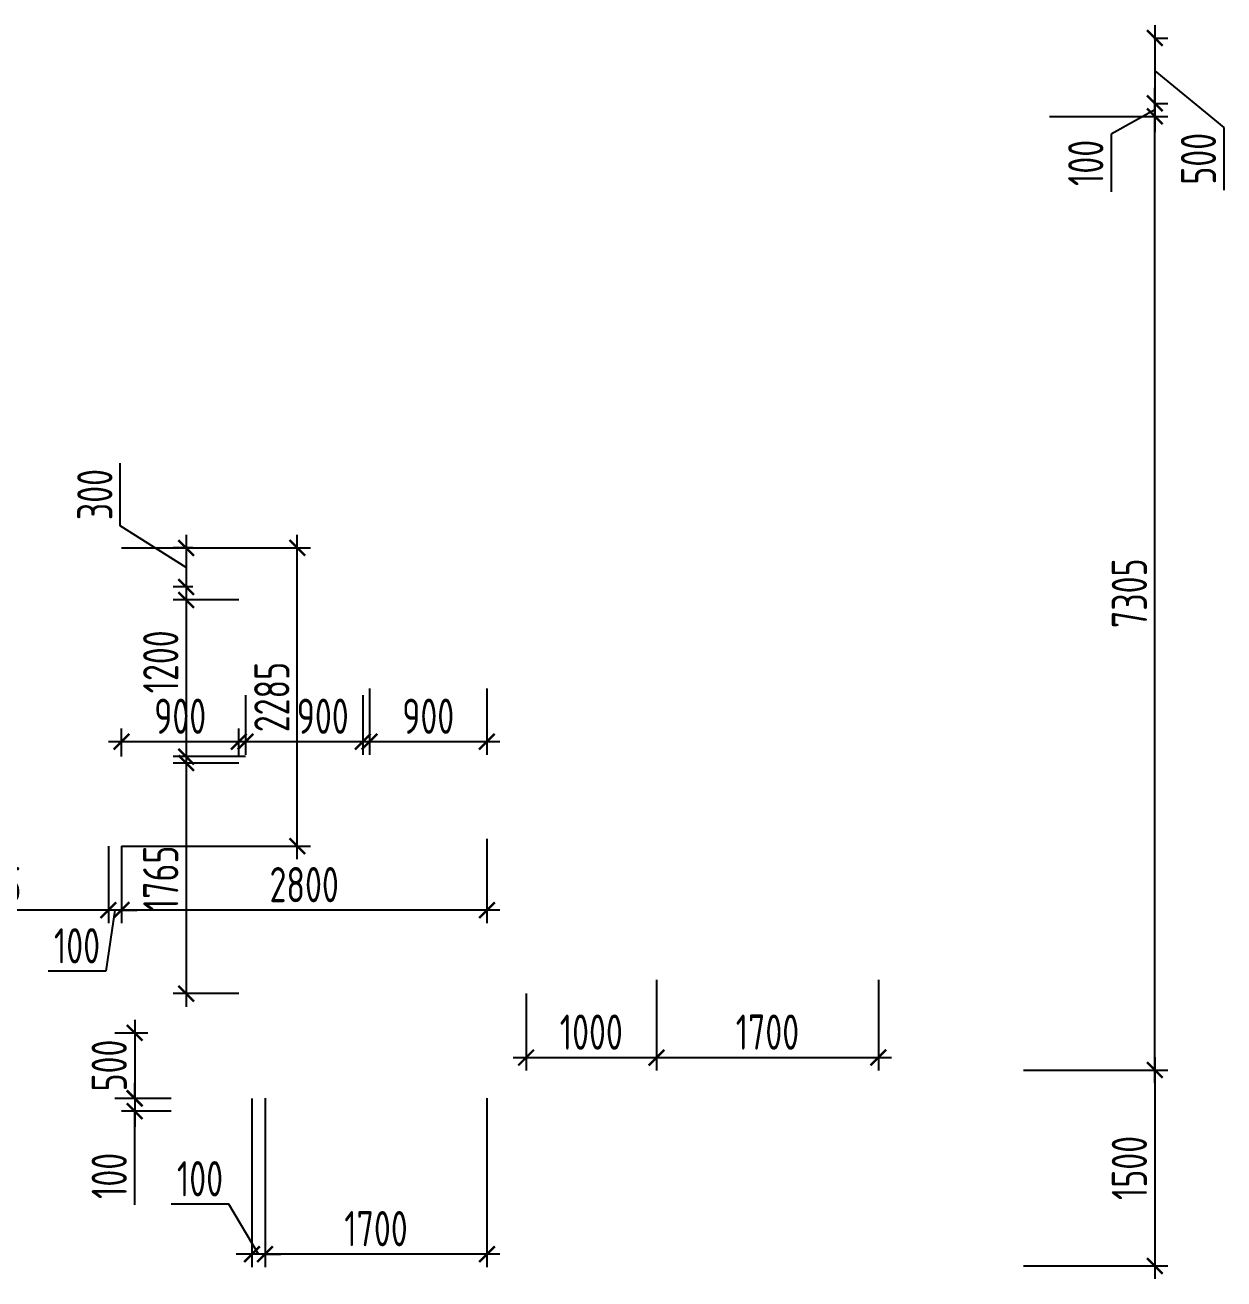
# Model space of a CAD drawing. Header units: millimetres. Extents: x -350007 to 536090, y -888 to 198380.
# Drawn here: x 242837 to 252022, y 72980 to 82586 of the extents above; entities that cross this region are included whole.
import ezdxf

# ---------------------------------------------------------------- set-up
doc = ezdxf.new("R2010")
doc.units = ezdxf.units.MM
doc.layers.add('АР_Размеры нов.', color=15, linetype='Continuous', lineweight=0)
doc.styles.add('ISOCPEUR', font='isocpeur.ttf', dxfattribs={"width": 0.7})
doc.dimstyles.new('R_100', dxfattribs={"dimtxt": 270, "dimasz": 120, "dimexe": 100, "dimexo": 0, "dimgap": 60, "dimtad": 1, "dimdec": 0, "dimrnd": 5, "dimzin": 0, "dimdsep": 46, "dimtxsty": 'ISOCPEUR', "dimblk": 'ARCHTICK', "dimcen": 0, "dimdle": 100, "dimclrd": 256, "dimclre": 256, "dimclrt": 256, "dimadec": 0, "dimazin": 0, "dimtfac": 2, "dimtdec": 0, "dimtofl": 0, "dimtmove": 1, "dimatfit": 3, "dimfxl": 1, "dimtvp": 3, "dimtolj": 1, "dimtzin": 0, "dimarcsym": 0})

# ---------------------------------------------------------------- blocks, each defined once
blk = doc.blocks.new('_ArchTick')
at = {"color": 0, "linetype": 'ByBlock', "const_width": 0.15}
blk.add_lwpolyline([(-0.5, -0.5), (0.5, 0.5)], dxfattribs=at)
blk = doc.blocks.new('*D2647')
at = {"layer": 'Defpoints', "color": 0, "ltscale": 100, "transparency": 16777216}
for p in [(250485.6, 74580.2), (250485.6, 73080.2), (251492.8, 73080.2)]:
    blk.add_point(p, dxfattribs=at)
at = {"layer": 'АР_Размеры нов.', "lineweight": -2, "ltscale": 100, "transparency": 16777216}
for p, q in [((251492.8, 74680.2), (251492.8, 72980.2)), ((250485.6, 74580.2), (251592.8, 74580.2)), ((250485.6, 73080.2), (251592.8, 73080.2))]:
    blk.add_line(p, q, dxfattribs=at)
at = {"layer": 'АР_Размеры нов.', "lineweight": -2, "ltscale": 100, "transparency": 16777216, "xscale": 120, "yscale": 120, "zscale": 120}
for p, rotation in [((251492.8, 74580.2), 90), ((251492.8, 73080.2), 270)]:
    blk.add_blockref('_ArchTick', p, dxfattribs=dict(at, rotation=rotation))
at = {"layer": 'АР_Размеры нов.', "ltscale": 100, "transparency": 16777216, "insert": (251297.8, 73830.2), "char_height": 270, "attachment_point": 5, "rotation": 90, "style": 'ISOCPEUR'}
blk.add_mtext('\\A1;1500', dxfattribs=at)
blk = doc.blocks.new('*D1775')
at = {"layer": 'Defpoints', "color": 0, "ltscale": 100, "transparency": 16777216}
for p in [(247674.7, 75271.6), (249374.7, 75271.6), (249374.7, 74676)]:
    blk.add_point(p, dxfattribs=at)
at = {"layer": 'АР_Размеры нов.', "lineweight": -2, "ltscale": 100, "transparency": 16777216}
for p, q in [((247674.7, 75271.6), (247674.7, 74576)), ((249374.7, 75271.6), (249374.7, 74576)), ((247574.7, 74676), (249474.7, 74676))]:
    blk.add_line(p, q, dxfattribs=at)
at = {"layer": 'АР_Размеры нов.', "lineweight": -2, "ltscale": 100, "transparency": 16777216, "xscale": 120, "yscale": 120, "zscale": 120, "rotation": 180}
blk.add_blockref('_ArchTick', (247674.7, 74676), dxfattribs=at)
at = {"layer": 'АР_Размеры нов.', "lineweight": -2, "ltscale": 100, "transparency": 16777216, "xscale": 120, "yscale": 120, "zscale": 120}
blk.add_blockref('_ArchTick', (249374.7, 74676), dxfattribs=at)
at = {"layer": 'АР_Размеры нов.', "ltscale": 100, "transparency": 16777216, "insert": (248524.7, 74871), "char_height": 270, "attachment_point": 5, "style": 'ISOCPEUR'}
blk.add_mtext('\\A1;1700', dxfattribs=at)
blk = doc.blocks.new('*D1776')
at = {"layer": 'Defpoints', "color": 0, "ltscale": 100, "transparency": 16777216}
for p in [(247674.7, 75271.6), (246675.6, 75165.7), (247674.7, 74676)]:
    blk.add_point(p, dxfattribs=at)
at = {"layer": 'АР_Размеры нов.', "lineweight": -2, "ltscale": 100, "transparency": 16777216}
for p, q in [((247674.7, 75271.6), (247674.7, 74576)), ((246675.6, 75165.7), (246675.6, 74576)), ((246575.6, 74676), (247774.7, 74676))]:
    blk.add_line(p, q, dxfattribs=at)
at = {"layer": 'АР_Размеры нов.', "lineweight": -2, "ltscale": 100, "transparency": 16777216, "xscale": 120, "yscale": 120, "zscale": 120, "rotation": 180}
blk.add_blockref('_ArchTick', (246675.6, 74676), dxfattribs=at)
at = {"layer": 'АР_Размеры нов.', "lineweight": -2, "ltscale": 100, "transparency": 16777216, "xscale": 120, "yscale": 120, "zscale": 120}
blk.add_blockref('_ArchTick', (247674.7, 74676), dxfattribs=at)
at = {"layer": 'АР_Размеры нов.', "ltscale": 100, "transparency": 16777216, "insert": (247175.2, 74871), "char_height": 270, "attachment_point": 5, "style": 'ISOCPEUR'}
blk.add_mtext('\\A1;1000', dxfattribs=at)
blk = doc.blocks.new('*D1802')
at = {"layer": 'Defpoints', "color": 0, "ltscale": 500, "transparency": 16777216}
for p in [(244121.9, 78580.3), (244071.3, 78281.5), (244121.9, 78281.5)]:
    blk.add_point(p, dxfattribs=at)
at = {"layer": 'АР_Размеры нов.', "lineweight": -2, "ltscale": 500, "transparency": 16777216}
for p, q in [((243566.3, 78749.3), (243566.3, 79228.4)), ((244071.3, 78430.9), (243566.3, 78749.3)), ((244071.3, 78680.3), (244071.3, 78181.5)), ((244121.9, 78580.3), (243971.3, 78580.3)), ((244121.9, 78281.5), (243971.3, 78281.5))]:
    blk.add_line(p, q, dxfattribs=at)
at = {"layer": 'АР_Размеры нов.', "lineweight": -2, "ltscale": 500, "transparency": 16777216, "xscale": 120, "yscale": 120, "zscale": 120}
for p, rotation in [((244071.3, 78580.3), 90), ((244071.3, 78281.5), 270)]:
    blk.add_blockref('_ArchTick', p, dxfattribs=dict(at, rotation=rotation))
at = {"layer": 'АР_Размеры нов.', "lineweight": 13, "ltscale": 500, "transparency": 16777216, "insert": (243371.3, 78988.9), "char_height": 270, "attachment_point": 5, "rotation": 90, "style": 'ISOCPEUR'}
blk.add_mtext('\\A1;300', dxfattribs=at)
blk = doc.blocks.new('*D1803')
at = {"layer": 'Defpoints', "color": 0, "ltscale": 500, "transparency": 16777216}
for p in [(244475.3, 78181.5), (244071.3, 76981.5), (244525.3, 76981.5)]:
    blk.add_point(p, dxfattribs=at)
at = {"layer": 'АР_Размеры нов.', "lineweight": -2, "ltscale": 500, "transparency": 16777216}
for p, q in [((244071.3, 78281.5), (244071.3, 76881.5)), ((244475.3, 78181.5), (243971.3, 78181.5)), ((244525.3, 76981.5), (243971.3, 76981.5))]:
    blk.add_line(p, q, dxfattribs=at)
at = {"layer": 'АР_Размеры нов.', "lineweight": -2, "ltscale": 500, "transparency": 16777216, "xscale": 120, "yscale": 120, "zscale": 120}
for p, rotation in [((244071.3, 78181.5), 90), ((244071.3, 76981.5), 270)]:
    blk.add_blockref('_ArchTick', p, dxfattribs=dict(at, rotation=rotation))
at = {"layer": 'АР_Размеры нов.', "lineweight": 13, "ltscale": 500, "transparency": 16777216, "insert": (243876.3, 77707.3), "char_height": 270, "attachment_point": 5, "rotation": 90, "style": 'ISOCPEUR'}
blk.add_mtext('\\A1;1200', dxfattribs=at)
blk = doc.blocks.new('*D1804')
at = {"layer": 'Defpoints', "color": 0, "ltscale": 500, "transparency": 16777216}
for p in [(244475.3, 76931.5), (244071.3, 75165.7), (244475.3, 75165.7)]:
    blk.add_point(p, dxfattribs=at)
at = {"layer": 'АР_Размеры нов.', "lineweight": -2, "ltscale": 500, "transparency": 16777216}
for p, q in [((244071.3, 77031.5), (244071.3, 75065.7)), ((244475.3, 76931.5), (243971.3, 76931.5)), ((244475.3, 75165.7), (243971.3, 75165.7))]:
    blk.add_line(p, q, dxfattribs=at)
at = {"layer": 'АР_Размеры нов.', "lineweight": -2, "ltscale": 500, "transparency": 16777216, "xscale": 120, "yscale": 120, "zscale": 120}
for p, rotation in [((244071.3, 76931.5), 90), ((244071.3, 75165.7), 270)]:
    blk.add_blockref('_ArchTick', p, dxfattribs=dict(at, rotation=rotation))
at = {"layer": 'АР_Размеры нов.', "lineweight": 13, "ltscale": 500, "transparency": 16777216, "insert": (243876.3, 76048.6), "char_height": 270, "attachment_point": 5, "rotation": 90, "style": 'ISOCPEUR'}
blk.add_mtext('\\A1;1765', dxfattribs=at)
blk = doc.blocks.new('*D1805')
at = {"layer": 'Defpoints', "color": 0, "ltscale": 500, "transparency": 16777216}
for p in [(245475.6, 77503.8), (246375.6, 77503.8), (245475.6, 77095.9)]:
    blk.add_point(p, dxfattribs=at)
at = {"layer": 'АР_Размеры нов.', "lineweight": -2, "ltscale": 500, "transparency": 16777216}
for p, q in [((245475.6, 77503.8), (245475.6, 76995.9)), ((246375.6, 77503.8), (246375.6, 76995.9)), ((246475.6, 77095.9), (245375.6, 77095.9))]:
    blk.add_line(p, q, dxfattribs=at)
at = {"layer": 'АР_Размеры нов.', "lineweight": -2, "ltscale": 500, "transparency": 16777216, "xscale": 120, "yscale": 120, "zscale": 120, "rotation": 180}
blk.add_blockref('_ArchTick', (245475.6, 77095.9), dxfattribs=at)
at = {"layer": 'АР_Размеры нов.', "lineweight": -2, "ltscale": 500, "transparency": 16777216, "xscale": 120, "yscale": 120, "zscale": 120}
blk.add_blockref('_ArchTick', (246375.6, 77095.9), dxfattribs=at)
at = {"layer": 'АР_Размеры нов.', "lineweight": 13, "ltscale": 500, "transparency": 16777216, "insert": (245925.6, 77290.9), "char_height": 270, "attachment_point": 5, "style": 'ISOCPEUR'}
blk.add_mtext('\\A1;900', dxfattribs=at)
blk = doc.blocks.new('*D1806')
at = {"layer": 'Defpoints', "color": 0, "ltscale": 500, "transparency": 16777216}
for p in [(244525.3, 77451.5), (245425.6, 77451.5), (244525.3, 77095.9)]:
    blk.add_point(p, dxfattribs=at)
at = {"layer": 'АР_Размеры нов.', "lineweight": -2, "ltscale": 500, "transparency": 16777216}
for p, q in [((244525.3, 77451.5), (244525.3, 76995.9)), ((245425.6, 77451.5), (245425.6, 76995.9)), ((245525.6, 77095.9), (244425.3, 77095.9))]:
    blk.add_line(p, q, dxfattribs=at)
at = {"layer": 'АР_Размеры нов.', "lineweight": -2, "ltscale": 500, "transparency": 16777216, "xscale": 120, "yscale": 120, "zscale": 120, "rotation": 180}
blk.add_blockref('_ArchTick', (244525.3, 77095.9), dxfattribs=at)
at = {"layer": 'АР_Размеры нов.', "lineweight": -2, "ltscale": 500, "transparency": 16777216, "xscale": 120, "yscale": 120, "zscale": 120}
blk.add_blockref('_ArchTick', (245425.6, 77095.9), dxfattribs=at)
at = {"layer": 'АР_Размеры нов.', "lineweight": 13, "ltscale": 500, "transparency": 16777216, "insert": (245117.3, 77290.9), "char_height": 270, "attachment_point": 5, "style": 'ISOCPEUR'}
blk.add_mtext('\\A1;900', dxfattribs=at)
blk = doc.blocks.new('*D1807')
at = {"layer": 'Defpoints', "color": 0, "ltscale": 500, "transparency": 16777216}
for p in [(243575.3, 77095.9), (243575.3, 76981.5), (244475.3, 76981.5)]:
    blk.add_point(p, dxfattribs=at)
at = {"layer": 'АР_Размеры нов.', "lineweight": -2, "ltscale": 500, "transparency": 16777216}
for p, q in [((243575.3, 76981.5), (243575.3, 77195.9)), ((244475.3, 76981.5), (244475.3, 77195.9)), ((244575.3, 77095.9), (243475.3, 77095.9))]:
    blk.add_line(p, q, dxfattribs=at)
at = {"layer": 'АР_Размеры нов.', "lineweight": -2, "ltscale": 500, "transparency": 16777216, "xscale": 120, "yscale": 120, "zscale": 120, "rotation": 180}
blk.add_blockref('_ArchTick', (243575.3, 77095.9), dxfattribs=at)
at = {"layer": 'АР_Размеры нов.', "lineweight": -2, "ltscale": 500, "transparency": 16777216, "xscale": 120, "yscale": 120, "zscale": 120}
blk.add_blockref('_ArchTick', (244475.3, 77095.9), dxfattribs=at)
at = {"layer": 'АР_Размеры нов.', "lineweight": 13, "ltscale": 500, "transparency": 16777216, "insert": (244025.3, 77290.9), "char_height": 270, "attachment_point": 5, "style": 'ISOCPEUR'}
blk.add_mtext('\\A1;900', dxfattribs=at)
blk = doc.blocks.new('*D1812')
at = {"layer": 'Defpoints', "color": 0, "ltscale": 500, "transparency": 16777216}
for p in [(243524.5, 74865.7), (243524.5, 74364.5), (243676.6, 74364.5)]:
    blk.add_point(p, dxfattribs=at)
at = {"layer": 'АР_Размеры нов.', "lineweight": -2, "ltscale": 500, "transparency": 16777216}
for p, q in [((243676.6, 74965.7), (243676.6, 74264.5)), ((243524.5, 74865.7), (243776.6, 74865.7)), ((243524.5, 74364.5), (243776.6, 74364.5))]:
    blk.add_line(p, q, dxfattribs=at)
at = {"layer": 'АР_Размеры нов.', "lineweight": -2, "ltscale": 500, "transparency": 16777216, "xscale": 120, "yscale": 120, "zscale": 120}
for p, rotation in [((243676.6, 74865.7), 90), ((243676.6, 74364.5), 270)]:
    blk.add_blockref('_ArchTick', p, dxfattribs=dict(at, rotation=rotation))
at = {"layer": 'АР_Размеры нов.', "lineweight": 13, "ltscale": 500, "transparency": 16777216, "insert": (243481.6, 74615.1), "char_height": 270, "attachment_point": 5, "rotation": 90, "style": 'ISOCPEUR'}
blk.add_mtext('\\A1;500', dxfattribs=at)
blk = doc.blocks.new('*D1816')
at = {"layer": 'Defpoints', "color": 0, "ltscale": 500, "transparency": 16777216}
for p in [(243575.3, 78580.3), (244922.7, 78580.3), (243575.3, 76295.3)]:
    blk.add_point(p, dxfattribs=at)
at = {"layer": 'АР_Размеры нов.', "lineweight": -2, "ltscale": 500, "transparency": 16777216}
for p, q in [((244922.7, 76195.3), (244922.7, 78680.3)), ((243575.3, 78580.3), (245022.7, 78580.3)), ((243575.3, 76295.3), (245022.7, 76295.3))]:
    blk.add_line(p, q, dxfattribs=at)
at = {"layer": 'АР_Размеры нов.', "lineweight": -2, "ltscale": 500, "transparency": 16777216, "xscale": 120, "yscale": 120, "zscale": 120}
for p, rotation in [((244922.7, 78580.3), 90), ((244922.7, 76295.3), 270)]:
    blk.add_blockref('_ArchTick', p, dxfattribs=dict(at, rotation=rotation))
at = {"layer": 'АР_Размеры нов.', "lineweight": 13, "ltscale": 500, "transparency": 16777216, "insert": (244727.7, 77437.8), "char_height": 270, "attachment_point": 5, "rotation": 90, "style": 'ISOCPEUR'}
blk.add_mtext('\\A1;2285', dxfattribs=at)
blk = doc.blocks.new('*D2137')
at = {"layer": 'Defpoints', "color": 0, "ltscale": 500, "transparency": 16777216}
for p in [(243575.3, 76295.3), (246375.6, 76352.8), (243575.3, 75805.7)]:
    blk.add_point(p, dxfattribs=at)
at = {"layer": 'АР_Размеры нов.', "lineweight": -2, "ltscale": 500, "transparency": 16777216}
for p, q in [((243575.3, 76295.3), (243575.3, 75705.7)), ((246375.6, 76352.8), (246375.6, 75705.7)), ((246475.6, 75805.7), (243475.3, 75805.7))]:
    blk.add_line(p, q, dxfattribs=at)
at = {"layer": 'АР_Размеры нов.', "lineweight": -2, "ltscale": 500, "transparency": 16777216, "xscale": 120, "yscale": 120, "zscale": 120, "rotation": 180}
blk.add_blockref('_ArchTick', (243575.3, 75805.7), dxfattribs=at)
at = {"layer": 'АР_Размеры нов.', "lineweight": -2, "ltscale": 500, "transparency": 16777216, "xscale": 120, "yscale": 120, "zscale": 120}
blk.add_blockref('_ArchTick', (246375.6, 75805.7), dxfattribs=at)
at = {"layer": 'АР_Размеры нов.', "lineweight": 13, "ltscale": 500, "transparency": 16777216, "insert": (244975.5, 76000.7), "char_height": 270, "attachment_point": 5, "style": 'ISOCPEUR'}
blk.add_mtext('\\A1;2800', dxfattribs=at)
blk = doc.blocks.new('*D2138')
at = {"layer": 'Defpoints', "color": 0, "ltscale": 500, "transparency": 16777216}
for p in [(243475.3, 76295.3), (243575.3, 76295.3), (243475.3, 75805.7)]:
    blk.add_point(p, dxfattribs=at)
at = {"layer": 'АР_Размеры нов.', "lineweight": -2, "ltscale": 500, "transparency": 16777216}
for p, q in [((243475.3, 76295.3), (243475.3, 75705.7)), ((243575.3, 76295.3), (243575.3, 75705.7)), ((243475.3, 75805.7), (243355.3, 75805.7)), ((243525.3, 75805.7), (243455.4, 75337.3)), ((243575.3, 75805.7), (243475.3, 75805.7)), ((243575.3, 75805.7), (243695.3, 75805.7)), ((243455.4, 75337.3), (243014.1, 75337.3))]:
    blk.add_line(p, q, dxfattribs=at)
at = {"layer": 'АР_Размеры нов.', "lineweight": -2, "ltscale": 500, "transparency": 16777216, "xscale": 120, "yscale": 120, "zscale": 120}
blk.add_blockref('_ArchTick', (243475.3, 75805.7), dxfattribs=at)
at = {"layer": 'АР_Размеры нов.', "lineweight": -2, "ltscale": 500, "transparency": 16777216, "xscale": 120, "yscale": 120, "zscale": 120, "rotation": 180}
blk.add_blockref('_ArchTick', (243575.3, 75805.7), dxfattribs=at)
at = {"layer": 'АР_Размеры нов.', "lineweight": 13, "ltscale": 500, "transparency": 16777216, "insert": (243234.8, 75532.3), "char_height": 270, "attachment_point": 5, "style": 'ISOCPEUR'}
blk.add_mtext('\\A1;100', dxfattribs=at)
blk = doc.blocks.new('*D2139')
at = {"layer": 'Defpoints', "color": 0, "ltscale": 500, "transparency": 16777216}
for p in [(241197.9, 76295.7), (243475.3, 76295.3), (241197.9, 75805.7)]:
    blk.add_point(p, dxfattribs=at)
at = {"layer": 'АР_Размеры нов.', "lineweight": -2, "ltscale": 500, "transparency": 16777216}
for p, q in [((241197.9, 76295.7), (241197.9, 75705.7)), ((243475.3, 76295.3), (243475.3, 75705.7)), ((243575.3, 75805.7), (241097.9, 75805.7))]:
    blk.add_line(p, q, dxfattribs=at)
at = {"layer": 'АР_Размеры нов.', "lineweight": -2, "ltscale": 500, "transparency": 16777216, "xscale": 120, "yscale": 120, "zscale": 120, "rotation": 180}
blk.add_blockref('_ArchTick', (241197.9, 75805.7), dxfattribs=at)
at = {"layer": 'АР_Размеры нов.', "lineweight": -2, "ltscale": 500, "transparency": 16777216, "xscale": 120, "yscale": 120, "zscale": 120}
blk.add_blockref('_ArchTick', (243475.3, 75805.7), dxfattribs=at)
at = {"layer": 'АР_Размеры нов.', "lineweight": 13, "ltscale": 500, "transparency": 16777216, "insert": (242545.6, 76000.7), "char_height": 270, "attachment_point": 5, "style": 'ISOCPEUR'}
blk.add_mtext('\\A1;2275', dxfattribs=at)
blk = doc.blocks.new('*D2477')
at = {"layer": 'Defpoints', "color": 0, "ltscale": 500, "transparency": 16777216}
for p in [(251484.9, 82485.7), (251484.9, 81986.1), (251492.8, 81986.1)]:
    blk.add_point(p, dxfattribs=at)
at = {"layer": 'АР_Размеры нов.', "lineweight": -2, "ltscale": 500, "transparency": 16777216}
for p, q in [((251492.8, 82585.7), (251492.8, 81886.1)), ((251484.9, 82485.7), (251592.8, 82485.7)), ((251492.8, 82235.9), (252022.2, 81801.1)), ((251484.9, 81986.1), (251592.8, 81986.1)), ((252022.2, 81801.1), (252022.2, 81322))]:
    blk.add_line(p, q, dxfattribs=at)
at = {"layer": 'АР_Размеры нов.', "lineweight": -2, "ltscale": 500, "transparency": 16777216, "xscale": 120, "yscale": 120, "zscale": 120}
for p, rotation in [((251492.8, 82485.7), 90), ((251492.8, 81986.1), 270)]:
    blk.add_blockref('_ArchTick', p, dxfattribs=dict(at, rotation=rotation))
at = {"layer": 'АР_Размеры нов.', "lineweight": 13, "ltscale": 500, "transparency": 16777216, "insert": (251827.2, 81561.5), "char_height": 270, "attachment_point": 5, "rotation": 90, "style": 'ISOCPEUR'}
blk.add_mtext('\\A1;500', dxfattribs=at)
blk = doc.blocks.new('*D2478')
at = {"layer": 'Defpoints', "color": 0, "ltscale": 500, "transparency": 16777216}
for p in [(251484.9, 81986.1), (250685.6, 81886.1), (251492.8, 81886.1)]:
    blk.add_point(p, dxfattribs=at)
at = {"layer": 'АР_Размеры нов.', "lineweight": -2, "ltscale": 500, "transparency": 16777216}
for p, q in [((251492.8, 81986.1), (251492.8, 82106.1)), ((251492.8, 81936.1), (251158.8, 81750.3)), ((251484.9, 81986.1), (251592.8, 81986.1)), ((251492.8, 81986.1), (251492.8, 81886.1)), ((250685.6, 81886.1), (251592.8, 81886.1)), ((251492.8, 81886.1), (251492.8, 81766.1)), ((251158.8, 81750.3), (251158.8, 81309))]:
    blk.add_line(p, q, dxfattribs=at)
at = {"layer": 'АР_Размеры нов.', "lineweight": -2, "ltscale": 500, "transparency": 16777216, "xscale": 120, "yscale": 120, "zscale": 120}
for p, rotation in [((251492.8, 81986.1), 270), ((251492.8, 81886.1), 90)]:
    blk.add_blockref('_ArchTick', p, dxfattribs=dict(at, rotation=rotation))
at = {"layer": 'АР_Размеры нов.', "lineweight": 13, "ltscale": 500, "transparency": 16777216, "insert": (250963.8, 81529.7), "char_height": 270, "attachment_point": 5, "rotation": 90, "style": 'ISOCPEUR'}
blk.add_mtext('\\A1;100', dxfattribs=at)
blk = doc.blocks.new('*D2479')
at = {"layer": 'Defpoints', "color": 0, "ltscale": 500, "transparency": 16777216}
for p in [(251012.6, 81886.1), (251492.8, 81886.1), (250485.6, 74580.2)]:
    blk.add_point(p, dxfattribs=at)
at = {"layer": 'АР_Размеры нов.', "lineweight": -2, "ltscale": 500, "transparency": 16777216}
for p, q in [((251492.8, 74480.2), (251492.8, 81986.1)), ((251012.6, 81886.1), (251592.8, 81886.1)), ((250485.6, 74580.2), (251592.8, 74580.2))]:
    blk.add_line(p, q, dxfattribs=at)
at = {"layer": 'АР_Размеры нов.', "lineweight": -2, "ltscale": 500, "transparency": 16777216, "xscale": 120, "yscale": 120, "zscale": 120}
for p, rotation in [((251492.8, 81886.1), 90), ((251492.8, 74580.2), 270)]:
    blk.add_blockref('_ArchTick', p, dxfattribs=dict(at, rotation=rotation))
at = {"layer": 'АР_Размеры нов.', "lineweight": 13, "ltscale": 500, "transparency": 16777216, "insert": (251297.8, 78233.2), "char_height": 270, "attachment_point": 5, "rotation": 90, "style": 'ISOCPEUR'}
blk.add_mtext('\\A1;7305', dxfattribs=at)
blk = doc.blocks.new('*D3157')
at = {"layer": 'Defpoints', "color": 0, "transparency": 16777216}
for p in [(244675.6, 74364.5), (246375.6, 74364.5), (244675.6, 73170.3)]:
    blk.add_point(p, dxfattribs=at)
at = {"layer": 'АР_Размеры нов.', "lineweight": -2, "transparency": 16777216}
for p, q in [((244675.6, 74364.5), (244675.6, 73070.3)), ((246375.6, 74364.5), (246375.6, 73070.3)), ((246475.6, 73170.3), (244575.6, 73170.3))]:
    blk.add_line(p, q, dxfattribs=at)
at = {"layer": 'АР_Размеры нов.', "lineweight": -2, "transparency": 16777216, "xscale": 120, "yscale": 120, "zscale": 120, "rotation": 180}
blk.add_blockref('_ArchTick', (244675.6, 73170.3), dxfattribs=at)
at = {"layer": 'АР_Размеры нов.', "lineweight": -2, "transparency": 16777216, "xscale": 120, "yscale": 120, "zscale": 120}
blk.add_blockref('_ArchTick', (246375.6, 73170.3), dxfattribs=at)
at = {"layer": 'АР_Размеры нов.', "transparency": 16777216, "insert": (245525.6, 73365.3), "char_height": 270, "attachment_point": 5, "style": 'ISOCPEUR'}
blk.add_mtext('\\A1;1700', dxfattribs=at)
blk = doc.blocks.new('*D3158')
at = {"layer": 'Defpoints', "color": 0, "transparency": 16777216}
for p in [(244575.4, 74361.8), (244675.6, 74364.5), (244575.4, 73170.3)]:
    blk.add_point(p, dxfattribs=at)
at = {"layer": 'АР_Размеры нов.', "lineweight": -2, "transparency": 16777216}
for p, q in [((244575.4, 74361.8), (244575.4, 73070.3)), ((244675.6, 74364.5), (244675.6, 73070.3)), ((244397.8, 73552.8), (243956.5, 73552.8)), ((244625.5, 73170.3), (244397.8, 73552.8)), ((244575.4, 73170.3), (244455.4, 73170.3)), ((244675.6, 73170.3), (244575.4, 73170.3)), ((244675.6, 73170.3), (244795.6, 73170.3))]:
    blk.add_line(p, q, dxfattribs=at)
at = {"layer": 'АР_Размеры нов.', "lineweight": -2, "transparency": 16777216, "xscale": 120, "yscale": 120, "zscale": 120}
blk.add_blockref('_ArchTick', (244575.4, 73170.3), dxfattribs=at)
at = {"layer": 'АР_Размеры нов.', "lineweight": -2, "transparency": 16777216, "xscale": 120, "yscale": 120, "zscale": 120, "rotation": 180}
blk.add_blockref('_ArchTick', (244675.6, 73170.3), dxfattribs=at)
at = {"layer": 'АР_Размеры нов.', "transparency": 16777216, "insert": (244177.2, 73747.8), "char_height": 270, "attachment_point": 5, "style": 'ISOCPEUR'}
blk.add_mtext('\\A1;100', dxfattribs=at)
blk = doc.blocks.new('*D4199')
at = {"layer": 'Defpoints', "color": 0, "transparency": 16777216}
for p in [(243955.1, 74362.7), (243676.6, 74264.5), (243955.1, 74264.5)]:
    blk.add_point(p, dxfattribs=at)
at = {"layer": 'АР_Размеры нов.', "lineweight": -2, "transparency": 16777216}
for p, q in [((243676.6, 74362.7), (243676.6, 74482.7)), ((243955.1, 74362.7), (243576.6, 74362.7)), ((243676.6, 74362.7), (243676.6, 74264.5)), ((243955.1, 74264.5), (243576.6, 74264.5)), ((243676.6, 74264.5), (243676.6, 74144.5)), ((243676.6, 73548.9), (243676.6, 74264.5))]:
    blk.add_line(p, q, dxfattribs=at)
at = {"layer": 'АР_Размеры нов.', "lineweight": -2, "transparency": 16777216, "xscale": 120, "yscale": 120, "zscale": 120}
for p, rotation in [((243676.6, 74362.7), 270), ((243676.6, 74264.5), 90)]:
    blk.add_blockref('_ArchTick', p, dxfattribs=dict(at, rotation=rotation))
at = {"layer": 'АР_Размеры нов.', "transparency": 16777216, "insert": (243481.6, 73769.5), "char_height": 270, "attachment_point": 5, "rotation": 90, "style": 'ISOCPEUR'}
blk.add_mtext('\\A1;100', dxfattribs=at)

msp = doc.modelspace()

# ---------------------------------------------------------------- dimensions: what is measured, and where the dimension line sits
at = {"layer": 'АР_Размеры нов.', "lineweight": 13, "ltscale": 500}
for base, p1, p2, picture, middle in [((251492.8, 81986.1), (251484.9, 82485.7), (251484.9, 81986.1), '*D2477', (252022.2, 81741.1)), ((251492.8, 81886.1), (251484.9, 81986.1), (250685.6, 81886.1), '*D2478', (251158.8, 81690.3)), ((244071.3, 78281.5), (244121.9, 78580.3), (244121.9, 78281.5), '*D1802', (243566.3, 78809.3)), ((244071.3, 76981.5), (244475.3, 78181.5), (244525.3, 76981.5), '*D1803', (244071.3, 77707.3))]:
    dim = msp.add_linear_dim(base=base, p1=p1, p2=p2, angle=90, dimstyle='R_100', override={"dimpost": '\\X'}, dxfattribs=at)
    dim.commit()
    dim.dimension.update_dxf_attribs({"geometry": picture, "text_midpoint": middle, "dimtype": 160})
for base, p1, p2, override, picture, middle in [((251492.8, 81886.1), (250485.6, 74580.2), (251012.6, 81886.1), {"dimpost": '\\X', "dimfxl": 2.5, "dimarcsym": 2}, '*D2479', (251297.8, 78233.2)), ((244922.7, 78580.3), (243575.3, 76295.3), (243575.3, 78580.3), {"dimpost": '\\X'}, '*D1816', (244727.7, 77437.8)), ((244071.3, 75165.7), (244475.3, 76931.5), (244475.3, 75165.7), {"dimpost": '\\X'}, '*D1804', (243876.3, 76048.6)), ((243676.6, 74364.5), (243524.5, 74865.7), (243524.5, 74364.5), {"dimpost": '\\X'}, '*D1812', (243481.6, 74615.1))]:
    dim = msp.add_linear_dim(base=base, p1=p1, p2=p2, angle=90, dimstyle='R_100', override=override, dxfattribs=at)
    dim.commit()
    dim.dimension.update_dxf_attribs({"geometry": picture, "text_midpoint": middle})
for base, p1, p2, picture, middle in [((243575.3, 77095.9), (244475.3, 76981.5), (243575.3, 76981.5), '*D1807', (244025.3, 77290.9)), ((245475.6, 77095.9), (246375.6, 77503.8), (245475.6, 77503.8), '*D1805', (245925.6, 77290.9)), ((243575.3, 75805.7), (246375.6, 76352.8), (243575.3, 76295.3), '*D2137', (244975.5, 76000.7))]:
    dim = msp.add_linear_dim(base=base, p1=p1, p2=p2, dimstyle='R_100', override={"dimpost": '\\X'}, dxfattribs=at)
    dim.commit()
    dim.dimension.update_dxf_attribs({"geometry": picture, "text_midpoint": middle})
for base, p1, p2, picture, middle in [((244525.3, 77095.9), (245425.6, 77451.5), (244525.3, 77451.5), '*D1806', (245117.3, 77095.9)), ((241197.9, 75805.7), (243475.3, 76295.3), (241197.9, 76295.7), '*D2139', (242545.6, 75805.7)), ((243475.3, 75805.7), (243575.3, 76295.3), (243475.3, 76295.3), '*D2138', (243395.4, 75337.3))]:
    dim = msp.add_linear_dim(base=base, p1=p1, p2=p2, dimstyle='R_100', override={"dimpost": '\\X'}, dxfattribs=at)
    dim.commit()
    dim.dimension.update_dxf_attribs({"geometry": picture, "text_midpoint": middle, "dimtype": 160})
at = {"layer": 'АР_Размеры нов.', "ltscale": 100}
for base, p1, p2, picture, middle in [((247674.7, 74676), (246675.6, 75165.7), (247674.7, 75271.6), '*D1776', (247175.2, 74871)), ((249374.7, 74676), (247674.7, 75271.6), (249374.7, 75271.6), '*D1775', (248524.7, 74871))]:
    dim = msp.add_linear_dim(base=base, p1=p1, p2=p2, dimstyle='R_100', override={"dimpost": '\\X', "dimfxl": 2.5, "dimarcsym": 1}, dxfattribs=at)
    dim.commit()
    dim.dimension.update_dxf_attribs({"geometry": picture, "text_midpoint": middle})
dim = msp.add_linear_dim(base=(251492.8, 73080.2), p1=(250485.6, 74580.2), p2=(250485.6, 73080.2), angle=90, dimstyle='R_100', override={"dimpost": '\\X', "dimfxl": 2.5, "dimarcsym": 2}, dxfattribs=at)
dim.commit()
dim.dimension.update_dxf_attribs({"geometry": '*D2647', "text_midpoint": (251297.8, 73830.2)})
at = {"layer": 'АР_Размеры нов.'}
dim = msp.add_linear_dim(base=(243676.6, 74264.5), p1=(243955.1, 74362.7), p2=(243955.1, 74264.5), angle=90, dimstyle='R_100', override={"dimpost": '\\X'}, dxfattribs=at)
dim.commit()
dim.dimension.update_dxf_attribs({"geometry": '*D4199', "text_midpoint": (243834.3, 73769.5), "dimtype": 160})
dim = msp.add_linear_dim(base=(244575.4, 73170.3), p1=(244675.6, 74364.5), p2=(244575.4, 74361.8), dimstyle='R_100', override={"dimpost": '\\X'}, dxfattribs=at)
dim.commit()
dim.dimension.update_dxf_attribs({"geometry": '*D3158', "text_midpoint": (244337.8, 73552.8), "dimtype": 160})
dim = msp.add_linear_dim(base=(244675.6, 73170.3), p1=(246375.6, 74364.5), p2=(244675.6, 74364.5), dimstyle='R_100', override={"dimpost": '\\X'}, dxfattribs=at)
dim.commit()
dim.dimension.update_dxf_attribs({"geometry": '*D3157', "text_midpoint": (245525.6, 73365.3)})

doc.saveas('drawing.dxf')
